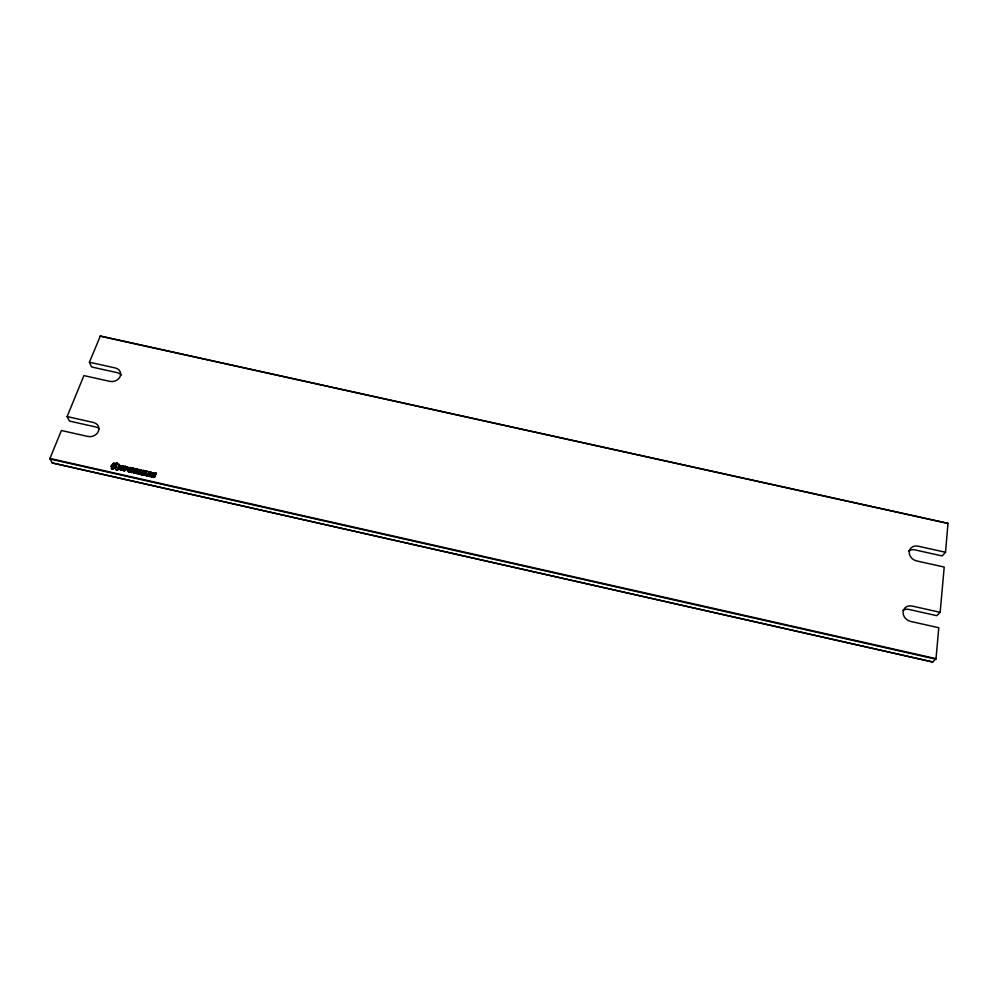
<?xml version="1.0" encoding="UTF-8"?>
<svg xmlns="http://www.w3.org/2000/svg" width="998" height="998" viewBox="0 0 998 998"><rect width="100%" height="100%" fill="white"/><g stroke="black" fill="none" stroke-linecap="round" stroke-linejoin="round"><path stroke-width="1.5" d="M133.133 471.692L133.395 472.79M140.119 470.557L136.963 468.973L135.379 473.152L138.435 473.825M945.53 552.268L918.048 546.168A8.483 7.186 32.6 0 0 909.228 551.744A8.483 7.186 32.6 0 0 916.588 560.913L944.208 567.051L940.153 612.335L912.122 606.048A8.695 7.46 35.7 0 0 903.103 611.874A8.695 7.46 35.7 0 0 910.6 621.405L938.781 627.742L936.024 658.643L932.681 661.986L52.195 462.922L49.937 458.456L61.402 430.512L87.874 436.463A8.383 7.073 -18 0 0 98.453 431.223A8.383 7.073 -18 0 0 93.463 422.491L67.115 416.578L83.919 375.597L109.905 381.386A8.171 6.824 -15.2 0 0 120.222 376.358A8.171 6.824 -15.2 0 0 115.269 367.95L89.421 362.212L100.336 336.014L947.988 523.301L945.53 552.268L942.149 555.936L914.854 549.873A8.421 7.148 32.7 0 0 908.567 551.021M118.687 466.752L119.698 467.251L118.725 466.316M118.762 466.889L119.511 465.143L118.637 465.729M116.579 466.553L116.08 467.663M112.088 467.189L111.115 466.253L112.063 466.602M155.401 475.709L155.351 476.408M133.196 471.829L133.395 469.347M134.268 469.322L134.318 471.979M152.183 473.227L152.12 473.938M119.947 469.06L120.01 468.349M145.047 474.275L145.646 475.584M145.059 474.699L146.232 471.068L147.118 471.393L146.232 471.068M127.744 470.794L128.792 468.025L129.89 467.526M139.383 472.204L138.822 473.676M117.203 464.182L117.34 463.097L117.614 464.394M151.259 473.825L151.11 473.152M138.56 472.216L137.824 472.778M120.858 468.474L122.692 469.422L123.49 467.338M145.995 474.075L146.132 474.724M140.044 470.42L138.809 471.58L139.446 472.341M155.376 475.971L155.226 476.682M152.445 474.25L152.594 473.563M124.438 467.164L123.752 469.322M124.413 467.6L124.463 466.64M119.985 468.786L121.145 465.904M116.554 467.126L116.541 466.328M114.271 466.727L114.545 465.979M151.534 475.497C155.102 471.792 145.259 470.906 151.871 472.553M153.555 477.381L151.459 476.782L151.783 475.896L154.366 476.246L152.594 475.011M151.521 476.919L151.783 475.896M153.655 473.713L155.938 474.324L156.199 473.314L154.191 472.865M155.938 474.324L156.199 473.314M147.055 471.256L145.995 474.449L147.592 475.085L146.269 474.661M149.825 476.545L147.205 475.821L147.529 474.936M149.064 471.705L147.267 475.959L144.997 474.811M147.567 476.034L149.126 471.842M148.665 475.198L149.563 472.765C154.665 473.751 146.07 477.393 150.673 475.11M148.727 475.335L149.563 472.765M140.656 473.064L141.679 470.046L140.855 469.858L139.807 472.94M143.201 474.025L144.373 470.644L143.55 470.457L142.203 473.688L140.543 473.152M143.55 470.457L142.415 473.701L140.568 473.326M144.373 470.644L143.038 474.275L141.828 474.674M145.708 470.944L144.211 475.273L143.375 475.085L144.885 470.769L145.77 471.093L144.885 470.769M145.221 474.075L146.294 471.206M135.441 473.301L136.963 468.973M137.462 470.008L136.589 472.628L137.462 470.008L139.009 470.507M138.435 472.104L137.325 471.829L137.549 470.906L139.009 471.131L138.734 470.295M139.321 472.528L138.647 473.763L135.379 473.152M139.994 470.619L139.433 471.518M128.018 471.405L130.526 472.179L130.788 471.168L128.73 470.669M131.1 470.37L131.424 469.497L131.162 470.507L128.792 469.846L131.162 470.507M129.416 468.623L131.773 468.885L132.048 467.862L128.904 467.675L127.906 471.405M130.526 472.179L130.788 471.168M131.773 468.885L132.048 467.862M133.458 469.484L131.836 472.478L131.012 472.291L132.173 468.923M131.012 472.291L132.559 468.349M131.836 472.478L133.083 469.035M134.505 471.929L135.628 468.673L136.514 468.998L135.691 468.811M136.452 468.86L135.192 472.453M128.181 468.074C127.819 470.632 122.742 470.258 127.944 468.698M128.792 469.846L128.692 470.707M129.341 468.474L129.229 468.711M128.867 469.996L128.804 470.819L130.863 471.306M120.933 468.611L122.193 466.627M125.187 469.285L124.6 470.844L123.777 470.657L125.299 466.34L128.343 467.763M123.777 470.657L125.299 466.34M125.124 469.147L124.6 470.844L123.702 470.52M125.785 467.401L127.382 468.087A1.26 1.085 -18.4 0 1 127.195 468.586L125.461 468.274L125.785 467.401L127.332 467.975M125.523 468.411L125.86 467.551M119.323 468.224L118.213 467.987L119.323 468.224L119.635 467.101M111.19 466.39L111.502 465.268L112.612 465.505L111.502 465.268M151.471 475.36L151.247 476.034M152.532 473.975L152.931 473.139M135.229 472.079L134.742 472.927M123.69 469.185L122.317 470.395L119.897 469.16M120.746 466.765L121.357 465.742M138.435 472.79L137.325 471.829M122.841 469.285L123.515 466.939M113.136 464.881L112.999 463.671L114.022 463.159L114.695 464.02L116.267 462.86L117.415 463.247M114.333 466.515L115.219 465.642L116.529 466.278M118.213 467.987L117.826 469.833L116.803 470.345L116.13 469.472M151.347 475.647L150.86 476.395M123.552 469.459L122.243 470.258M132.347 468.835C133.907 466.428 135.429 470.769 134.081 472.066M112.674 465.38L113.385 464.681M116.367 467.189L115.531 467.713L115.78 469.721M142.976 474.125L142.09 474.674M134.992 472.503L133.458 472.753M152.806 473.476L153.966 472.965M114.545 467.501L113.111 469.122L114.433 467.401M940.153 612.335L936.748 615.679L908.891 609.429A8.633 7.41 35.8 0 0 902.878 610.352M117.826 469.833L117.689 468.623M151.01 476.096L150.049 476.445M52.195 462.922L932.681 661.986M117.764 469.684L116.803 470.345M114.82 465.979L116.392 466.091M121.432 465.879L123.702 466.016M132.796 468.361L133.645 468.262M154.59 477.119L153.792 477.294M119.012 464.282C116.654 465.517 119.835 463.322 119.573 465.28M112.737 468.723L111.739 469.085L113.111 469.122M122.629 469.272L120.945 468.998M153.717 473.863L153.63 474.624M138.647 471.131L139.059 470.47M150.374 476.57L147.504 475.896M138.123 472.952L136.526 472.491M141.891 474.823L139.994 474.2M153.904 472.815L156.262 473.451M153.854 477.431L151.459 476.782M100.112 336.139L948.1 523.501M122.38 465.592L123.964 466.103M125.361 466.49L128.255 467.413M130.202 467.575L132.11 468.012M137.025 469.122L139.221 469.609M143.612 470.607L144.436 470.794M122.118 466.49L123.478 466.952M129.865 468.324L131.711 468.736M153.842 473.738L155.875 474.187M149.625 472.902L150.985 473.214M125.461 468.274L127.12 468.436A1.26 1.085 -18.4 0 0 127.307 467.95M129.129 468.973L131.499 469.634M138.485 471.243L137.549 470.906M151.846 476.046L154.428 476.383L152.769 475.173M128.542 471.617L130.464 472.042M130.95 472.154L131.773 472.341M145.883 475.522L147.205 475.821M122.043 470.357L120.247 469.734M141.616 474.786L139.832 474.038M49.937 458.456L936.024 658.643M49.9 458.993L935.837 659.167M154.441 474.686L155.214 475.198M153.393 474.424L155.027 475.036M133.894 473.04L133.133 472.179M128.318 471.667L127.669 470.894M117.14 464.033L118.076 464.781M139.645 469.646L140.119 470.37M114.608 467.638L114.184 466.802M120.147 469.721L119.885 468.91M111.801 469.222L111.24 468.212L112.026 467.039M67.115 416.578L69.473 421.094L95.658 426.957A8.321 7.036 -18.1 0 1 99.139 428.753M112.999 463.671L114.022 463.159M114.695 464.02L115.843 463.87M89.421 362.212L91.591 366.977L117.277 372.678A8.121 6.799 -15.3 0 1 121.344 375.086M140.855 469.858L141.679 470.046M144.211 475.273L143.375 475.085"/></g></svg>
